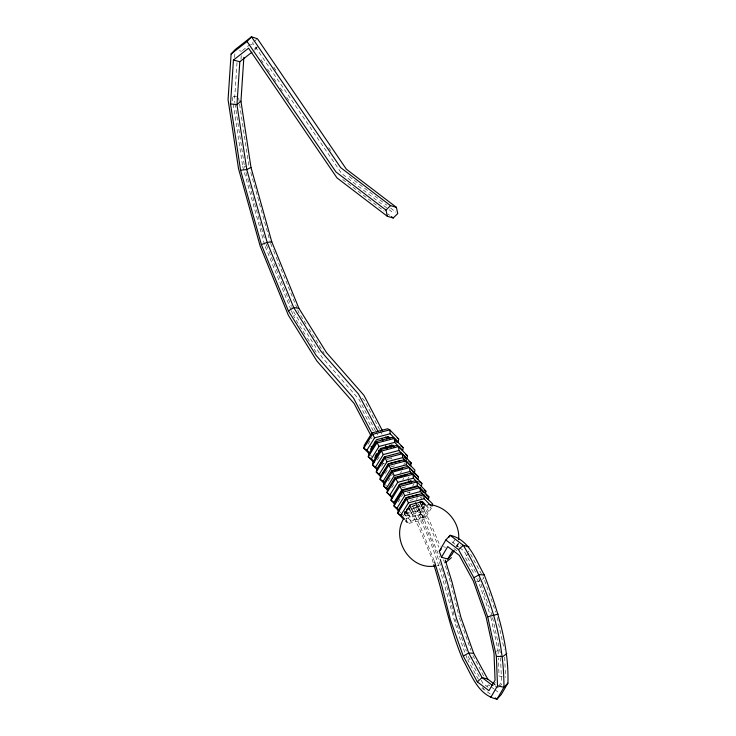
<?xml version="1.0" encoding="UTF-8"?>
<svg xmlns="http://www.w3.org/2000/svg" width="736" height="736" viewBox="0 0 736 736"><rect width="100%" height="100%" fill="white"/><g stroke="black" fill="none" stroke-linecap="round" stroke-linejoin="round"><path stroke-width="0.55" stroke-dasharray="3.68 2.76" d="M234.618 57.555L234.922 53.01M237.02 62.542L234.508 100.39L234.848 102.644M240.994 59.248L241.298 54.685M403.963 464.812L404.294 462.834M421.838 497.748L422.179 495.779M457.212 546.802L458.399 542.938M452.98 542.837L455.704 538.172M456.43 546.765L458.142 543.84L460.828 545.873M495.328 682.355L493.212 685.998L498.336 687.599M498.833 686.2L501.492 681.637L500.581 657.938M499.919 686.973L502.145 683.164M367.917 444.286L372.039 437.644M377.237 460.064L379.601 456.265M381.57 466.284L383.336 463.432M385.314 473.45L387.67 469.651M388.222 481.086L392.932 473.496M400.421 473.248L401.598 471.344M391.708 487.775L394.064 483.984M402.693 480.047L403.806 478.253M407.854 478.731L409.032 476.836M398.102 502.108L402.822 494.509M412.721 485.944L413.862 484.113M416.318 499.542L417.496 497.637M416.659 506.81L418.333 504.114M411.222 512.256L418.885 510.241L420.652 507.389M422.63 506.929L420.348 510.6L410.532 513.185M424.157 505.798L420.035 512.44L422.62 517.408L410.587 520.573L406.75 516.617M406.116 515.982L420.725 512.136L424.258 506.442M424.856 506.8L420.403 513.976L410.173 516.663L406.456 514.022M401.433 513.516L406.226 518.457L421.875 514.335L428.95 502.946M422.62 517.408L428.518 507.914L426.981 506.331M432.069 504.924L424.092 517.776L406.64 522.358L405.15 520.83M406.226 518.457L406.64 522.358L408.82 523.416L424.47 519.303L432.133 506.957M456.007 546.176L458.142 543.84M254.546 50.168L258.253 46.239M468.979 553.371L464.977 556.931L474.628 574.632M486.947 686.32L488.548 684.894L490.36 686.274M242.411 50.572L253.037 42.246M253.92 41.547L256.579 39.468M251.289 44.841L253.018 43.488L341.679 173.54L388.212 209.033M254.546 48.944L258.106 46.156M496.432 651.443L498.051 650.256L490.728 616.786M304.98 334.356L293.526 315.983L297.031 313.656M478.418 679.392L467.774 659.852L472.31 657.285M290.95 309.663L264.776 245.447L266.708 244.738M437.221 565.745L439.07 565.239M387.219 459.328L391.386 458.234M382.242 463.901L384.431 463.321M391.11 466.79L395.204 465.713M402.095 487.812L406.18 486.735M407.118 492.89L410.246 492.071M410.007 500.406L413.292 499.542M411.902 506.304L415.178 505.448M411.912 506.423L416.291 505.273M233.257 104.08L242.696 166.483L246.854 166.078M476.385 581.376L478.382 581.514L483.828 578.432L469.78 552.662L467.986 551.31M233.128 96.269L238.492 96.894L248.934 165.876M502.265 676.724L499.045 675.998L498.355 658.085M239.402 50.71L241.528 51.262M443.412 546.747L445.51 547.308M481.868 688.657L483.745 689.163L490.811 694.517M426.963 506.911L428.518 507.914M451.978 541.908L458.942 547.179M459.807 547.842L464.158 551.135L476.67 574.089M453.873 548.513L458.142 551.752M493.994 683.854L495.788 685.207M491.271 686.955L493.994 689.025M494.905 689.715L498.53 692.466M488.143 687.323L482.926 683.367L480.203 678.38M349.204 176.52L386.961 205.316M390.558 208.058L395.959 212.17M389.123 209.723L391.865 211.812M342.709 179.492L384.201 211.131M387.808 213.882L389.611 215.262M420.182 497.196L421.673 498.732M370.475 455.078L371.965 456.614M385.213 484.61L386.694 486.137M407.937 514.354L410.173 516.663L410.587 520.573M398.24 510.223L400.632 512.688M405.619 520.131L408.82 523.416M362.296 398.167L364.532 400.715L379.914 430.137M273.838 67.224L276.423 71.015M328.688 147.697L330.63 150.53M260.986 59.607L263.562 63.388M267.416 69.046L269.992 72.827M273.856 78.485L276.423 82.266M280.287 87.924L282.863 91.706M286.727 97.364L289.294 101.145M390.963 457.59L392.076 459.31M418.131 507.168L420.725 512.136M421.875 514.335L424.47 519.303M417.772 508.521L418.885 510.241M306.056 324.18L298.779 312.496L297.482 309.304M309.092 329.047L324.254 353.372M307.39 338.229L317.032 353.694M476.772 578.56L478.382 581.514L490.48 615.673M483.616 675.85L472.448 654.608M468.234 656.42L479.66 677.378M482.678 687.212L483.745 689.163M421.369 505.117L429.511 520.683L440.174 546.121M380.448 431.158L382.039 434.194M418.655 504.206L429.263 524.492L438.794 547.207M418.563 508.962L424.414 520.15L439.594 557.235M375.443 430.772L359.03 399.409L321.696 356.822L293.609 311.751L291.879 307.519M375.967 431.784L377.559 434.82M416.19 508.696C434.994 542.276 445.768 579.471 454.406 616.768M359.6 404.763L373.428 431.195M412.556 506.028L414.147 509.064M414.359 509.478C442.437 555.698 447.543 610.521 467.774 659.852M412.151 510.177L419.088 523.425L434.212 560.685M411.019 512.274L418.839 527.234L431.83 558.21L433.458 563.537M270.581 243.322L273.185 249.706M273.617 250.774L275.788 256.091M276.221 257.158L297.05 308.237M266.404 244.996L268.557 250.295M268.99 251.353L291.447 306.452M291.382 310.721L293.526 315.983M484.573 580.529L495.76 612.122M478.842 578.082L483.773 591.992M484.15 593.06L489.458 608.037M490.976 612.315L492.108 615.526M459.439 617.9L470.92 650.293M454.968 618.985L466.339 651.075M443.56 559.728L450.386 582.102L459.172 616.814M250.783 172.518L270.278 242.218M245.971 172.426L265.043 240.635M242.696 166.483L264.776 245.447M409.299 491.896L409.676 493.424M497.232 617.522L504.197 649.373M492.596 617.752L500.406 653.43L500.535 656.816M235.014 103.776L244.738 168.02M232.226 97.272L233.082 102.948M504.703 657.211L505.485 677.442M498.051 650.256L498.309 656.972"/><path stroke-width="1.1" d="M372.186 433.762L353.538 398.093L316.103 355.405L288.438 311.006L261.354 244.554L240.552 170.163L230.524 103.896L233.441 60.058L248.575 48.199L336.978 177.891L387.329 216.283L393.217 218.012L397.753 213.541L396.4 207.35L346.371 169.197L257.471 38.769L251.491 36.8L235.143 49.606L231.104 54.004L228.068 99.636L238.501 168.618L260.158 246.063L288.356 315.238L316.866 360.98L354.108 403.457L370.594 434.985M251.951 52.21L239.816 61.714L236.964 104.65L246.781 169.565L267.159 242.429L293.692 307.528L320.933 351.238L358.469 394.045L378.148 431.673M382.564 430.928L363.961 395.352L326.526 352.664L298.862 308.264L271.777 241.813L250.976 167.422L240.948 101.154L243.864 57.316M375.342 455.888L375.001 457.856L380.898 448.362L392.932 445.197L394.468 446.78M370.098 453.496L366.896 450.202L363.796 448.196L372.342 434.424L389.795 429.842L398.71 439.015L398.194 441.977L390.209 433.743L389.795 429.842L387.614 428.784L371.965 432.897L364.311 445.243L363.796 448.196L368.994 453.551M374.587 462.098L371.395 458.804L368.285 456.798L376.832 443.026L394.284 438.444L403.199 447.617L402.684 450.579L394.698 442.345L394.284 438.444L392.104 437.386L376.455 441.499L368.8 453.836L368.285 456.798L373.483 462.153M377.228 468.574L372.526 464.922L381.073 451.15L398.526 446.568L407.44 455.74L406.925 458.703L398.94 450.469L398.526 446.568L396.345 445.501L380.705 449.622L373.042 461.96L372.526 464.922L376.988 469.513M405.978 515.826L404.441 514.243L404.782 512.265M388.203 489.596L383.511 485.944L392.058 472.181L409.51 467.59L418.416 476.772L417.91 479.725L409.924 471.491L409.51 467.59L407.33 466.532L391.681 470.644L384.017 482.991L383.511 485.944L387.219 489.771M421.397 486.413L421.912 483.46L412.997 474.278L410.817 473.22L395.168 477.333L387.513 489.679L386.998 492.632L392.196 497.987M425.39 494.058L425.905 491.105L413.411 478.188L412.997 474.278L395.545 478.869L386.998 492.632L392.5 497.113M432.299 505.972L432.639 504.004L423.734 494.822L421.553 493.764L405.904 497.876L398.24 510.223L397.725 513.185L403.668 519.303M403.052 519.717C391.478 540.702 411.038 570.382 435.123 565.984M454.158 550.657L451.886 554.558L447.755 558.992L441.453 557.299L439.291 551.172L445.823 539.976L450.092 535.302C469.467 539.525 475.539 559.82 484.288 574.991C497.554 609.528 508.999 645.674 507.932 683.091L501.253 694.526L496.984 699.2C477.609 694.977 471.546 674.691 462.788 659.511C449.797 628.884 443.762 596.188 433.78 564.604M448.978 537.216L450.092 535.302L463.33 545.339L468.961 546.866M441.453 557.299L447.718 546.581L459.356 555.404L473.395 581.164L486.082 616.97L494.012 653.209L495.061 680.184L488.943 690.662L477.305 681.84L463.257 656.08L450.496 620.062L441.6 584.881L434.544 561.78M447.755 558.992L452.76 550.418M490.829 697.268L497.508 685.832L496.368 656.383L487.71 616.814L473.864 577.732L458.528 549.608L445.823 539.976M366.896 450.202L374.56 437.865L390.209 433.743M370.512 449.254L376.409 439.76L388.442 436.595L389.979 438.178M371.395 458.804L379.049 446.458L394.698 442.345M375.636 466.928L383.29 454.581L398.94 450.469M380.972 475.741L376.271 472.089L384.818 458.316L402.27 453.735L402.684 457.636L410.67 465.87L411.185 462.907L402.27 453.735L400.09 452.677L384.44 456.789L376.777 469.126L376.271 472.089L380.724 476.68M379.242 465.98L385.14 456.486M379.371 474.094L387.035 461.748L402.684 457.636M411.222 469.743L414.414 473.036L414.92 470.074L406.014 460.902L403.834 459.844L388.185 463.956L380.521 476.302L380.015 479.256L384.468 483.846M382.987 473.147L385.931 468.4M387.108 466.504L388.286 464.6M384.716 482.908L383.116 481.261L390.779 468.924L406.428 464.802L409.621 468.096M386.612 487.95L394.275 475.612L409.924 471.491M390.098 494.647L397.762 482.301L413.411 478.188M410.044 464.747L411.185 462.907L408.857 461.408M419.805 488.299L417.404 485.834L401.755 489.946L394.091 502.292L390.991 500.278L391.506 497.324L399.611 484.196L411.645 481.031M399.482 510.49L393.99 506.018L402.537 492.246L419.989 487.655L420.403 491.565L428.389 499.79L428.895 496.837L419.989 487.655L417.809 486.597L402.16 490.71L394.496 503.056L393.99 506.018L398.443 510.6M397.09 508.024L404.754 495.678L420.403 491.565M400.697 507.076L403.65 502.329M404.828 500.425L406.005 498.53M404.828 519.303L400.835 515.191L408.489 502.844L424.138 498.732L430.532 505.319M404.441 514.243L410.338 504.749L422.372 501.584L426.218 505.54M424.764 492.936L425.905 491.105L424.35 490.102M421.24 506.442L423.596 502.642M427.754 498.668L428.895 496.837L426.567 495.328M439.291 551.172L441.352 548.964M231.104 54.004L247.038 41.51L251.491 36.8L340.648 167.596L390.512 205.62L396.4 207.35M507.932 683.091L503.948 687.277L496.984 699.2L495.227 697.866M387.329 216.283L385.977 210.082L390.512 205.62M458.528 549.608L463.33 545.339C488.603 588.027 504.068 637.477 503.948 687.277L497.508 685.832M477.305 681.84L482.098 677.571L487.729 679.098L493.102 683.174M240.948 101.154L236.964 104.65L230.524 103.896M445.795 562.368L451.398 557.676M506.791 653.642L502.752 656.595L496.368 656.383M288.438 311.006L293.692 307.528L298.862 308.264M473.864 577.732L479.311 574.65L484.288 574.991M463.257 656.08L468.703 652.988L473.68 653.338L487.729 679.098M250.976 167.422L246.781 169.565L240.552 170.163M412.749 508.824L419.483 505.963M261.354 244.554L267.159 242.429L271.777 241.813M498.134 614.072L487.71 616.814M388.875 463.652L400.918 460.488M393.714 470.534L402.472 468.234M397.21 477.222L407.054 474.628M417.404 485.834L416.99 481.924L399.538 486.514L390.991 500.278L394.708 504.105M406.594 497.573L418.628 494.408M406.428 509.496L409.501 508.686M405.306 511.824L406.842 513.406L409.032 512.826M428.665 504.62C446.025 505.531 460.35 522.477 458.611 539.718M233.441 60.058L239.816 61.714M416.99 481.924L414.81 480.866L399.16 484.978L401.755 489.946M397.155 438.012L398.71 439.015M400.872 446.117L403.199 447.617M405.886 454.738L407.44 455.74M418.416 476.772L412.914 472.291M418.812 481.445L421.912 483.46M383.116 481.261L380.015 479.256L388.562 465.483L406.014 460.902L406.428 464.802M400.835 515.191L397.725 513.185L406.272 499.413L423.734 494.822L424.138 498.732M492.356 685.345L482.098 677.571L468.703 652.988L456.449 618.406L447.626 583.519L440.266 559.424M385.977 210.082L335.947 171.939L247.038 41.51M391.414 216.632L393.217 218.012M394.505 439.852L396.897 442.318M387.752 437.074L389.243 438.61M404.082 456.789L406.484 459.255M391.497 444.903L393.732 447.212M403.834 459.844L405.435 461.481M421.397 489.946L423.798 492.412M421.001 489.891L423.393 492.356M410.21 480.746L411.7 482.282M371.018 446.301L372.508 447.838M420.937 501.29L424.672 505.135M375.507 454.903L377.007 456.44M404.947 511.281L407.192 513.59M374.56 437.865L371.965 432.897M379.049 446.458L376.455 441.499M383.29 454.581L380.705 449.622M387.035 461.748L384.44 456.789M390.779 468.924L388.185 463.956M394.275 475.612L391.681 470.644M397.762 482.301L395.168 477.333M404.754 495.678L402.16 490.71M408.489 502.844L405.904 497.876M385.756 437.018L386.814 439.052M390.006 445.151L391.064 447.184M408.609 480.728L409.676 482.761M419.768 502.062L421.369 505.117M381.864 438.794L382.932 440.827M385.59 445.906L387.182 448.96M415.371 502.863L417.505 506.929M380.07 448.831L381.128 450.855M409.492 505.08L412.151 510.177M374.311 442.106L375.378 444.139M378.571 450.239L379.638 452.272M408.351 507.187L410.486 511.253M473.68 653.338L460.92 617.329L452.024 582.139L445.308 560.142M406.539 510.471L406.842 513.406M376.446 453.634L376.657 455.584"/></g></svg>
